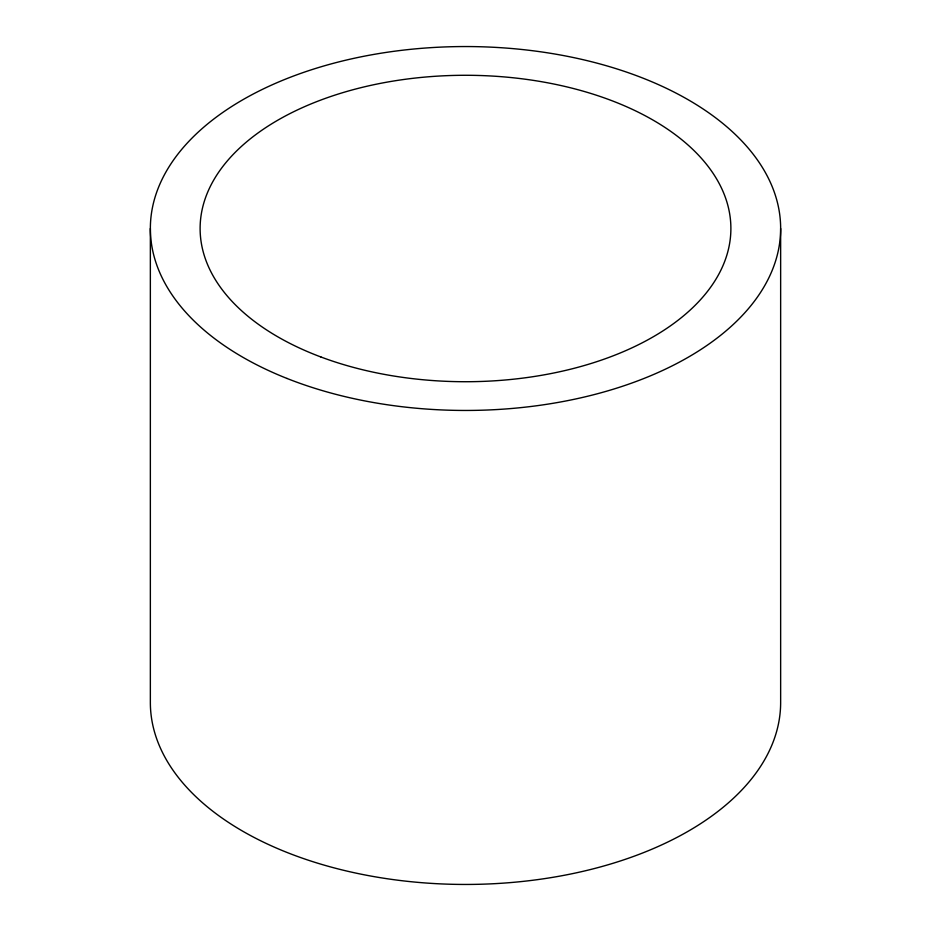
<?xml version="1.0" encoding="UTF-8"?>
<svg xmlns="http://www.w3.org/2000/svg" width="931" height="931" viewBox="0 0 931 931"><rect width="100%" height="100%" fill="white"/><g stroke="black" fill="none" stroke-linecap="round" stroke-linejoin="round"><path stroke-width="1.4" d="M780.644 228.502L780.644 702.498A315.144 181.952 0 0 1 465.5 884.45A315.144 181.952 0 0 1 150.356 702.498L150.356 228.502M320.962 357.004A265.382 153.219 0 0 0 730.521 236.521A265.382 153.219 0 0 0 345.017 91.983A265.382 153.219 0 0 0 320.962 357.004M287.004 378.452A315.144 181.952 0 0 0 779.678 242.77A315.144 181.952 0 0 0 329.83 64.274A315.144 181.952 0 0 0 287.004 378.452"/></g></svg>
